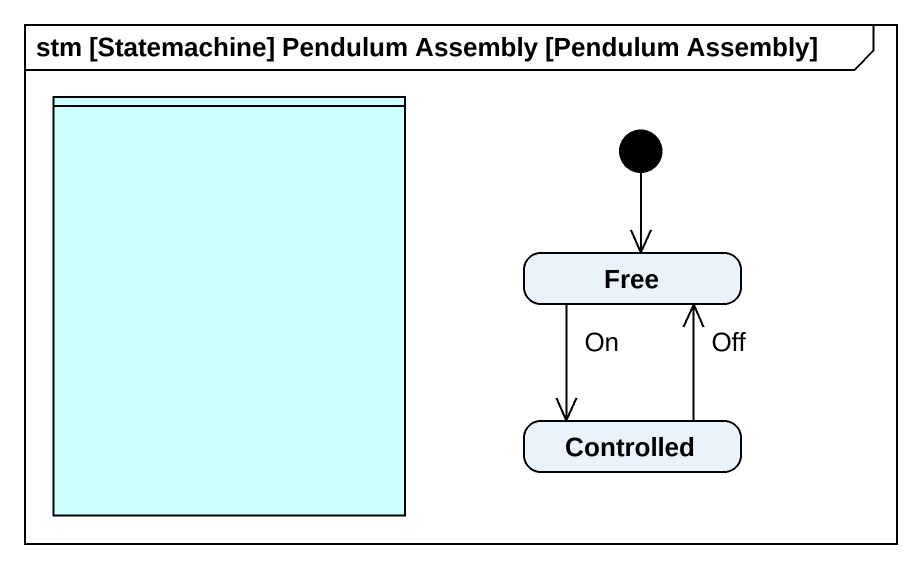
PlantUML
@startuml
mainframe stm [Statemachine] Pendulum Assembly [Pendulum Assembly]
hide empty description
state " " as lane1 <<partition>> #CCFFFF
state Free
state Controlled
[*] --> Free
Free --> Controlled : On
Controlled -up-> Free : Off
@enduml
